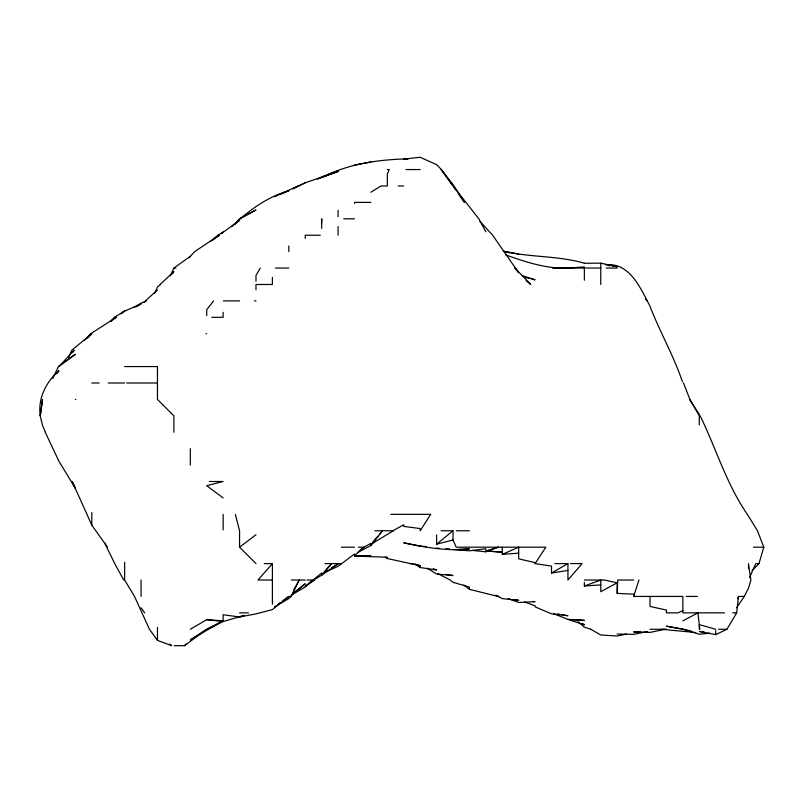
<?xml version="1.0" encoding="UTF-8"?>
<svg xmlns="http://www.w3.org/2000/svg" width="804" height="804" viewBox="0 0 804 804"><rect width="100%" height="100%" fill="white"/><g stroke="black" fill="none" stroke-linecap="round" stroke-linejoin="round"><path stroke-width="1.21" d="M321.65 222.798L321.711 218.809L321.65 228.386M724.555 612.859L682.867 612.859L682.867 596.437L633.612 596.437L633.612 594.136L617.191 593.402L617.733 580.026L633.612 580.026M703.972 631.823L699.289 631.502L715.701 634.617L726.927 629.281L736.665 612.859L738.504 596.437L744.303 596.437L748.544 588.076L750.906 580.026L748.544 564.971M752.021 570.569L758.966 563.604L763.8 547.182L757.479 530.761L747.338 514.349C726.484 484.159 716.153 448.552 700.173 415.829M633.612 596.437L638.969 580.026M737.73 598.789L738.504 596.437M68.491 357.82L71.847 350.162L91.787 333.74L87.465 338.062M154.659 293.4L157.463 286.958L160.016 285.098M749.509 577.714L755.76 563.604L758.966 563.604M170.337 275.752L173.885 268.114L175.915 268.084M52.612 378.614L58.491 366.574L75.375 354.283L58.953 366.162M274.445 606.919L288.817 598.598L291.088 596.437L299.229 580.026L293.792 589.875M72.943 352.212L74.119 350.162L58.953 366.574M260.235 268.064L255.984 275.471L255.984 281.279M172.619 273.812L173.885 271.682L160.036 284.485M189.03 257.793L194.628 251.642L219.231 235.23L212.497 240.285M567.936 570.428L551.514 573.041L551.514 566.116L535.102 563.604L545.805 547.182L456.18 547.182L453.004 539.966L453.004 530.761L441.074 530.761M736.615 607.723L744.303 596.437M56.833 373.78L58.953 370.714C46.039 381.88 37.657 398.513 40.29 415.829L42.532 399.417L40.2 415.829L42.532 425.336L45.396 432.25M112.269 320.062L114.299 317.319L124.63 311.078L141.052 303.952L135.916 306.907M213.603 300.897L206.718 309.691L206.718 315.691M357.78 552.388L370.905 545.534L382.543 530.761L379.438 534.379M174.197 645.692L184.488 645.692L185.945 643.914M113.545 319.148L115.072 317.319L110.781 321.138M313.53 580.026L321.65 575.202L331.61 563.604L321.65 575.111L338.072 563.905L331.911 567.564M372.463 542.509L377.89 536.188M264.295 563.604L272.395 563.604L257.983 580.026L272.395 580.026M84.711 340.122L90.651 333.74L116.289 317.319L114.49 318.675M231.783 226.587C248.004 211.03 266.898 196.99 288.817 190.749L281.159 194.025M221.442 233.542L239.562 220.286L237.733 221.944M221.442 233.622L223.14 232.014L217.854 235.23L210.437 241.491M143.795 302.575L145.624 300.897M145.363 300.897L157.463 289.973M291.108 595.653L305.239 583.825L292.676 593.473M184.488 645.692L205.693 630.004M436.582 534.972L436.582 544.207L453.004 530.761M370.905 545.534L370.905 543.333L363.971 547.182L354.494 555.524L354.494 553.966L338.072 566.358L326.032 571.714M291.088 596.437L288.817 596.437L272.395 609.593L255.984 613.884L239.562 616.98L223.14 614.748L223.14 620.829L190.307 639.863L205.693 629.944M255.984 563.604L239.562 547.182L255.984 534.73M110.902 321.389L112.701 320.032M360.172 549.956L363.971 547.182L358.353 547.182M173.935 268.064L190.307 256.305M278.194 603.985L280.124 602.618M283.018 600.558L288.817 596.437M393.367 530.761L370.905 544.308M314.635 580.026L305.239 586.428L321.65 573.021L321.65 575.202M133.866 307.62L141.052 303.138L146.569 300.897M370.905 192.226L380.975 185.975L387.327 185.975L387.327 174.116L389.267 169.554L387.327 169.554M190.307 629.281L206.718 619.693L223.14 620.829L206.718 629.281L223.14 621.532L244.245 615.412M551.514 573.041L567.936 563.604L567.936 580.026L582.086 563.604L570.619 563.604M291.892 594.679L305.239 587.031L312.454 580.026L307.038 580.026M617.191 593.402L617.191 582.83L600.769 591.694L600.769 580.026L584.357 586.005L584.357 582.418M682.867 620.859L697.912 612.859L699.832 629.281L699.289 629.281L699.289 624.607L715.701 629.281M305.239 182.769L292.937 188.709L305.239 182.769L338.072 171.533L317.278 178.99L338.072 170.82L323.841 176.669C349.891 163.302 379.538 159.614 408.442 158.8M682.867 610.537L678.114 612.859L666.446 612.859L666.446 610.075L650.034 606.447L650.034 596.437M274.586 196.709L298.153 185.975M502.259 547.182L502.259 554.398L518.68 547.182L518.68 558.83L535.102 562.669L535.102 563.604M321.65 176.95L338.072 170.82M471.767 550.338L485.837 551.805L498.239 547.182L486.973 550.67M239.562 616.98L244.245 615.331M436.582 544.207L453.004 539.966M626.577 634.075L617.191 636.004L600.769 634.989L590.819 629.281M665.22 629.281L650.034 632.406L633.612 631.944L640.647 631.532M647.682 631.472L633.612 634.356L617.191 634.034M354.494 165.041L370.905 162.016M709.842 633.2L699.289 634.225L683.149 629.281L666.446 626.185L682.867 629.15M502.259 554.398L518.68 553.142M568.036 268.064L584.357 266.938M584.357 586.005L600.769 584.9M457.697 549.363L469.425 548.911C447.376 551.293 425.246 547.534 403.749 542.8L420.17 546.097L426.13 546.589M354.494 556.066L370.905 555.564L354.494 556.097L387.327 557.232L387.327 558.539L420.17 565.704L420.17 567.524L436.582 570.006L433.306 568.719M567.936 267.792L552.69 267.983L600.769 268.064M584.357 263.27L600.769 263.159L617.191 266.717L612.497 266.074M406.01 169.554L420.17 169.554M398.141 185.975L403.749 185.975M370.905 202.387L354.494 202.387L354.494 203.512M343.72 218.809L354.494 218.809M320.344 235.23L305.239 235.23L305.239 238.416M275.43 268.064L288.817 268.064M606.206 268.064L617.191 268.064M223.371 300.897L239.562 300.897M254.456 300.897L255.984 300.897M211.753 317.319L223.14 317.319L223.14 312.284M206.045 333.74L206.718 333.74M124.63 366.574L157.463 366.574L157.463 399.417L173.885 415.829L173.885 432.25M91.787 382.995L99.163 382.995M108.208 382.995L124.63 382.995M126.64 382.995L157.463 382.995M75.375 399.417L75.898 399.417M209.372 481.506L223.14 481.506L206.718 485.706L223.14 497.927M390.774 514.349L430.753 514.349L420.17 530.761L420.17 528.57L403.749 526.389L403.749 524.731L392.965 530.761L374.905 530.761M456.401 530.761L469.425 530.761M341.419 547.182L354.494 547.182M753.509 547.182L763.8 547.182M324.947 563.604L338.072 563.604M338.303 563.604L341.489 563.604M410.12 563.604L413.135 563.604M554.861 563.604L567.936 563.604M291.36 580.026L305.239 580.026M584.357 580.026L604.568 580.026L617.191 582.83M686.254 596.437L697.51 596.437M239.562 612.859L248.426 612.859M732.675 612.859L736.665 612.859M650.034 629.281L666.446 629.281M718.585 629.281L726.927 629.281M407.266 159.112L403.749 159.102L420.17 157.262L436.582 164.619L441.366 169.554L453.004 185.975L441.195 169.554L453.004 184.498L464.461 202.387L458.732 194.176M567.936 268.064C546.248 268.998 525.927 261.963 505.776 254.989M458.873 549.514L463.556 549.775L460.039 549.564M553.705 613.733L567.936 619.381L584.357 620.376L571.453 619.482M661.672 629.281L695.772 632.537M436.582 548.057L438.934 548.217M445.969 548.69L449.486 548.941M605.462 264.797C629.944 262.174 640.667 288.596 650.034 306.274C659.772 331.931 673.752 355.77 682.445 381.82M487.013 551.102L502.259 552.177L487.013 550.941M453.004 549.544L469.425 550.82L485.837 548.74L485.837 551.805M532.75 601.432L535.102 601.693L518.68 602.467L508.128 598.588M206.718 619.693L223.14 621.532M518.68 254.074L503.254 251.149C529.947 257.551 557.886 255.511 584.357 263.209M607.814 265.431L610.156 265.752M445.969 574.438L453.004 575.503L436.582 574.036L427.346 568.167M557.383 613.884L559.725 614.296M562.076 614.708L567.936 615.733L551.514 613.844L535.102 606.849L535.102 605.774L524.54 601.985M683.149 629.281L691.219 631.039M525.716 277.631L529.233 278.455M531.575 279.008L535.102 279.832L522.198 275.561M515.163 599.513L518.68 600.357L502.259 598.608L497.917 596.437L469.425 589.332L463.828 585.031M505.153 251.642L509.666 252.838M590.91 629.281L584.357 627.19L577.965 621.623M415.145 563.956L420.17 565.704M495.616 595.261L498.872 596.437M124.63 562.277L124.63 580.026L134.549 596.437L149.423 629.281L157.463 640.376L171.724 645.692L169.825 644.145M437.637 573.543L450.23 580.026L453.004 582.297L469.425 587.081L469.425 589.332M415.145 564.257L420.17 567.524M385.277 557.112L387.327 558.539M582.428 623.422L584.357 624.839L567.936 619.381M526.107 280.606L530.751 284.485L514.932 268.064L518.68 272.757L492.641 235.23L479.958 221.331M645.361 299.018L646.918 300.897M453.788 186.94L478.832 218.809L485.837 231.773M107.465 547.182L91.787 525.123L72.219 481.506L75.375 488.259L58.953 461.315L45.245 432.25M141.052 607.784L144.65 612.859M453.717 187L455.868 190.076M689.53 399.417L699.289 414.311M123.756 580.026L114.721 563.604L104.62 542.8M683.521 382.995L689.892 399.417L699.289 415.829L699.289 424.854M235.361 514.349L239.562 530.761L239.562 547.182M748.544 563.604L748.544 568.609M715.701 630.567L715.701 634.617M600.769 263.159L600.769 284.485M584.357 268.064L584.357 280.234M338.072 210.357L338.072 216.738M338.072 226.497L338.072 235.23M288.817 245.974L288.817 251.642M272.395 277.35L272.395 284.485L255.984 284.485L255.984 289.752M272.395 563.604L272.395 604.156M223.14 514.349L223.14 529.866M190.307 448.672L190.307 465.094M157.463 627.341L157.463 640.376M141.052 580.026L141.052 596.437M91.787 512.48L91.787 525.123M239.512 218.809L234.758 224.286L239.562 218.809L255.984 209.975L239.512 218.809M124.63 311.027L120.801 313.821L124.63 311.078"/></g></svg>
